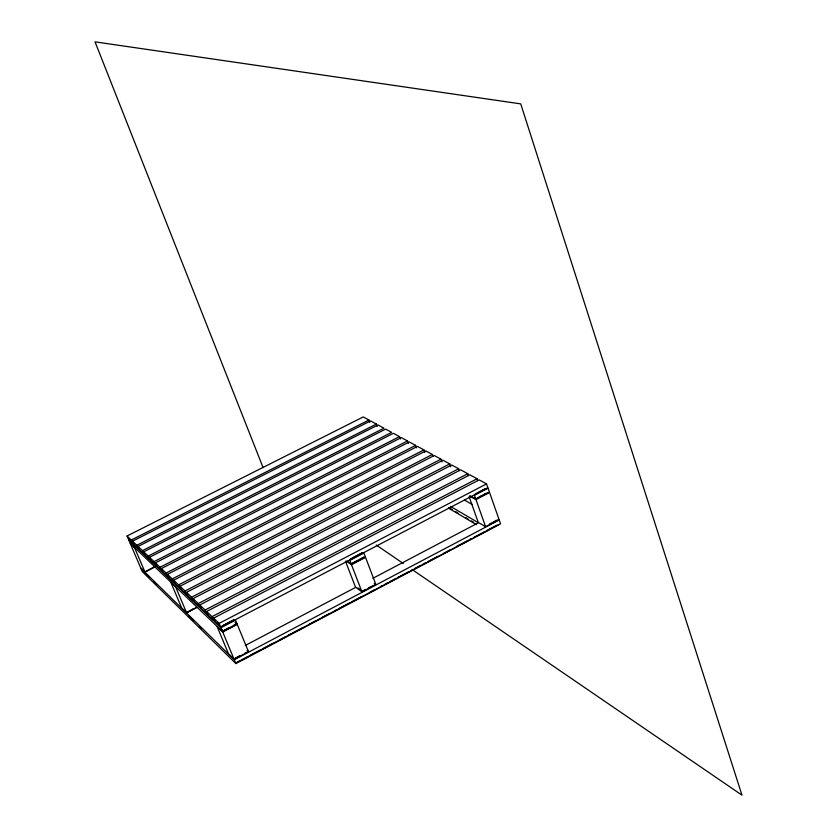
<?xml version="1.0" encoding="UTF-8"?>
<svg xmlns="http://www.w3.org/2000/svg" width="837" height="837" viewBox="0 0 837 837"><rect width="100%" height="100%" fill="white"/><g stroke="black" fill="none" stroke-linecap="round" stroke-linejoin="round"><path stroke-width="1.26" d="M235.521 657.84L234.276 659.713L235.888 663.595L500.557 523.826L499.208 519.976L495.724 520.447M245.272 645.473L355.631 587.386M372.852 578.325L478.387 522.78L450.442 506.343M235.772 657.84L239.895 655.674M245.032 652.954L247.25 652.264M362.484 591.027L365.476 589.447M368.458 587.877L374.578 585.115M489.488 524.056L491.8 522.843M492.951 522.225L495.263 521.012M234.109 659.326L222.736 632.019L217.181 626.704L228.501 653.833L234.109 659.326L248.526 651.72L237.258 624.423L235.364 622.665M345.461 561.114L355.453 587.019L361.961 591.905L375.897 584.55L365.528 557.337L351.488 564.682L346.633 561.146M469.107 496.676L478.251 522.393L485.586 526.703L499.072 519.589L489.54 492.47L475.971 499.574L469.578 495.964M499.208 519.976L234.276 659.713L140.815 568.166L142.28 571.608L235.888 663.595M237.666 662.046L239.968 660.822M242.27 659.608L248.024 656.574M250.326 655.35L260.694 649.878M262.996 648.665L273.364 643.193M280.269 639.541L286.024 636.507M288.326 635.293L290.638 634.069M292.94 632.856L303.297 627.384M309.062 624.35L315.967 620.698M321.722 617.654L328.638 614.013M334.392 610.968L336.694 609.754M338.995 608.541L349.364 603.069M351.666 601.855L362.023 596.383M370.09 592.125L374.694 589.687M380.448 586.653L382.75 585.44M385.062 584.216L387.364 583.002M389.665 581.788L395.42 578.744M397.721 577.53L408.09 572.058M414.995 568.407L420.76 565.373M423.062 564.159L425.363 562.935M427.665 561.721L438.033 556.249M443.788 553.215L450.693 549.564M456.458 546.519L466.816 541.047M469.118 539.834L471.43 538.62M473.732 537.406L484.089 531.934M486.391 530.721L496.759 525.238M499.197 524.412L236.515 662.653M223.489 625.302L233.868 619.882L221.418 626.379M353.235 557.547L362.264 552.838L350.222 559.126M480.584 491.047L474.893 494.479L486.538 488.4M481.547 490.545L484.456 489.028M220.78 627.311L487.898 487.793L486.527 483.891L479.151 479.883L213.602 618.124L215.235 622.027L220.78 627.311L219.137 623.377L213.602 618.124M220.937 627.698L235.479 620.102L237.101 624.025L222.569 631.621L130.174 543.297L128.689 539.823L220.937 627.698L222.569 631.621M224.253 630.156L229.443 627.447M233.586 625.281L235.814 624.59L223.374 631.098L220.989 628.807M351.875 563.427L357.891 560.277M359.9 559.231L363.907 557.139L352.021 563.814M481.129 495.849L476.41 498.768L488.044 492.69M483.064 494.834L485.973 493.307M351.341 564.284L365.371 556.95L363.886 553.037L349.835 560.371L351.341 564.284L347.146 561.24M475.824 499.187L489.404 492.083L488.034 488.191L474.443 495.284L475.824 499.187L470.216 496.017M222.736 632.019L237.258 624.423M477.059 478.754L469.829 474.82L206.613 611.491L212.033 616.639L477.059 478.754L477.739 480.689M219.137 623.377L486.527 483.891M199.761 604.984L205.075 610.037L206.697 613.898L201.372 608.823L199.761 604.984L460.685 469.85L467.778 473.711L468.458 475.625M193.012 608.938L187.352 612.307L196.643 607.495L186.588 612.789L181.692 607.997L170.874 582.426L175.718 587.051L186.588 612.789M205.075 610.037L467.778 473.711M449.741 463.907L442.909 460.204L186.463 592.366L191.568 597.22L449.741 463.907L450.745 466.743M193.044 598.612L198.254 603.561L199.865 607.39L194.644 602.42L193.044 598.612L451.708 464.985L458.676 468.762L459.346 470.666M198.254 603.561L458.676 468.762M432.373 454.481L425.792 450.913L173.667 580.229L178.584 584.896L432.373 454.481L433.043 456.332M180.007 586.245L185.019 590.995L186.599 594.762L181.577 589.98L180.007 586.245L434.267 455.516L440.973 459.157L441.978 461.961M185.019 590.995L440.973 459.157M415.644 445.399L409.303 441.957L161.363 568.553L166.092 573.042L415.644 445.399L416.523 447.826M167.452 574.339L172.276 578.911L173.845 582.615L169.011 578.022L167.452 574.339L417.475 446.393L423.93 449.898L424.819 452.346M172.276 578.911L423.93 449.898M155.379 562.872L160.024 567.277L161.562 570.928L156.917 566.492L155.379 562.872L401.279 437.594L407.504 440.973L408.383 443.39M154.332 566.806L145.722 571.619M144.968 572.037L134.579 547.712L130.321 543.642L140.668 567.821L144.968 572.037L155.619 566.607M160.024 567.277L407.504 440.973M143.734 551.824L385.658 429.109L391.664 432.373L148.212 556.071L143.734 551.824L145.251 555.391L149.739 559.66L148.212 556.071M149.499 557.296L154.06 561.627L155.598 565.237L151.026 560.895L149.499 557.296L393.4 433.315L399.511 436.632L400.389 439.027M154.06 561.627L399.511 436.632M132.508 541.183L136.829 545.274L138.335 548.8L134.014 544.688L132.508 541.183L370.571 420.917L376.378 424.077L377.236 426.41M136.829 545.274L376.378 424.077M138.074 546.456L378.052 424.976L383.953 428.188L142.468 550.62L138.074 546.456L139.58 549.993L143.985 554.178L142.468 550.62M127.046 535.994L131.294 540.022L132.79 543.516L128.542 539.478L127.046 535.994L363.227 416.931L368.929 420.028L369.787 422.35M131.294 540.022L368.929 420.028M474.317 497.586L476.41 498.768M464.399 500.045L472.256 504.544M449.228 507.808L452.545 509.775M455.872 511.742L458.09 513.05M465.843 517.632L468.061 518.94M471.388 520.896L473.606 522.204M448.412 508.069L476.389 524.621M376.336 545.065L403.308 563.51M411.93 569.411L741.969 795.15L520.729 103.882L95.031 41.85L263.09 467.611M374.244 583.347L375.897 584.55M357.985 587.919L359.837 589.311M235.197 622.268L237.101 624.025M247.093 650.359L248.526 651.72M217.61 623L219.189 624.507M146.255 574.151L149.017 576.86M143.64 571.786L147.322 575.396M153.778 581.725L156.54 584.435M188.785 616.063L193.389 620.583M199.834 626.903L201.675 628.713M161.363 568.553L162.901 572.205L167.651 576.714L166.092 573.042M178.584 584.896L180.164 588.631L175.236 583.944L173.667 580.229M191.568 597.22L193.169 601.018L188.053 596.143L186.463 592.366M212.033 616.639L213.665 620.531L208.235 615.362L206.613 611.491M351.488 564.682L361.961 591.905M475.971 499.574L485.586 526.703"/></g></svg>
